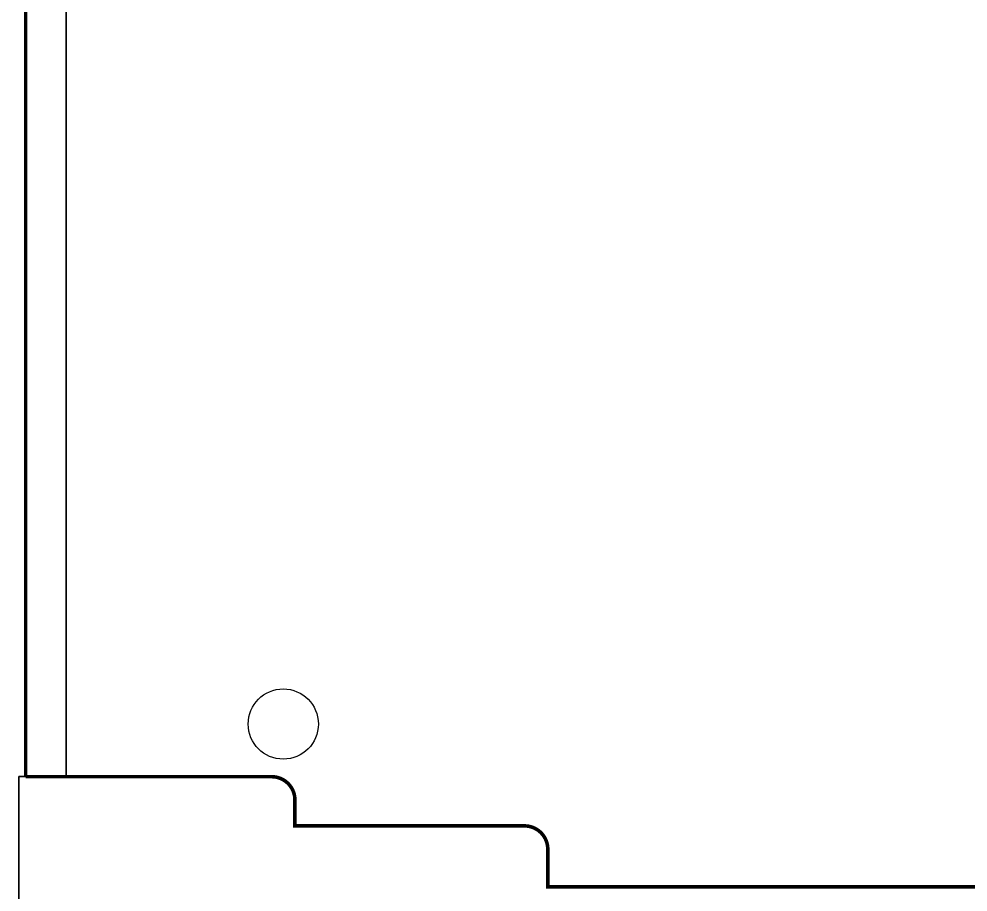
# Model space of a CAD drawing. Extents: x -92 to 136, y -31 to 80.
# Drawn here: x -91.77 to -51.23, y -12.47 to 24.8 of the extents above; entities that cross this region are included whole.
import ezdxf

# ---------------------------------------------------------------- set-up
doc = ezdxf.new("R2010")
doc.units = 0
for name, color, linetype in [('BG_OUTLINE', 254, 'CONTINUOUS'), ('PG_SILKSCREEN_TOP', 85, 'CONTINUOUS'), ('PIN_TOP', 1, 'CONTINUOUS')]:
    doc.layers.add(name, color=color, linetype=linetype)

msp = doc.modelspace()

# ---------------------------------------------------------------- linework, layer by layer
at = {"layer": 'BG_OUTLINE'}
msp.add_lwpolyline([(98.22688, 79.8195), (-91.76512, 79.8195), (-91.76512, 53.44922), (-89.74582, 53.44922), (-89.74582, -7.54888), (-91.76512, -7.54888), (-91.76512, -26.8351), (-76.76134, -26.8351), (-76.76134, -18.5801), (-58.42254, -18.5801), (-58.42254, -26.8351), (-50.42154, -26.8351), (-50.42154, -20.4089, -1.000227), (-46.76394, -20.4089), (-46.76394, -30.8229), (-46.25594, -31.3309), (-36.08324, -31.3309), (-35.57524, -30.8229), (-35.57524, -23.876, -1.000436), (-33.67024, -23.876), (-33.67024, -30.8229), (-33.16224, -31.3309), (37.0459, -31.3309)], format="xyb", dxfattribs=at)
for points in [[(-89.74582, -7.54888), (-89.74582, 53.44922)], [(-91.76512, -7.54888), (-89.74582, -7.54888)], [(-91.76512, -26.8351), (-91.76512, -7.54888)]]:
    msp.add_lwpolyline(points, dxfattribs=at)
at = {"layer": 'PG_SILKSCREEN_TOP', "const_width": 0.1524}
msp.add_lwpolyline([(-91.4781, -7.549896), (-80.97774, -7.549896, -0.414214), (-79.97952, -8.548116), (-79.97952, -9.650476), (-70.17766, -9.650476, -0.414214), (-69.17944, -10.648696), (-69.17944, -12.251436), (-14.97838, -12.251436), (-14.97838, 56.750204), (-64.37884, 56.750204), (-64.37884, 53.448204), (-91.4781, 53.448204)], format="xyb", dxfattribs=at)
msp.add_lwpolyline([(-91.4781, -7.539736), (-91.4781, 53.410104)], dxfattribs=at)
at = {"layer": 'PIN_TOP'}
msp.add_circle((-80.47736, -5.301996), 1.4986, dxfattribs=at)

doc.saveas('drawing.dxf')
